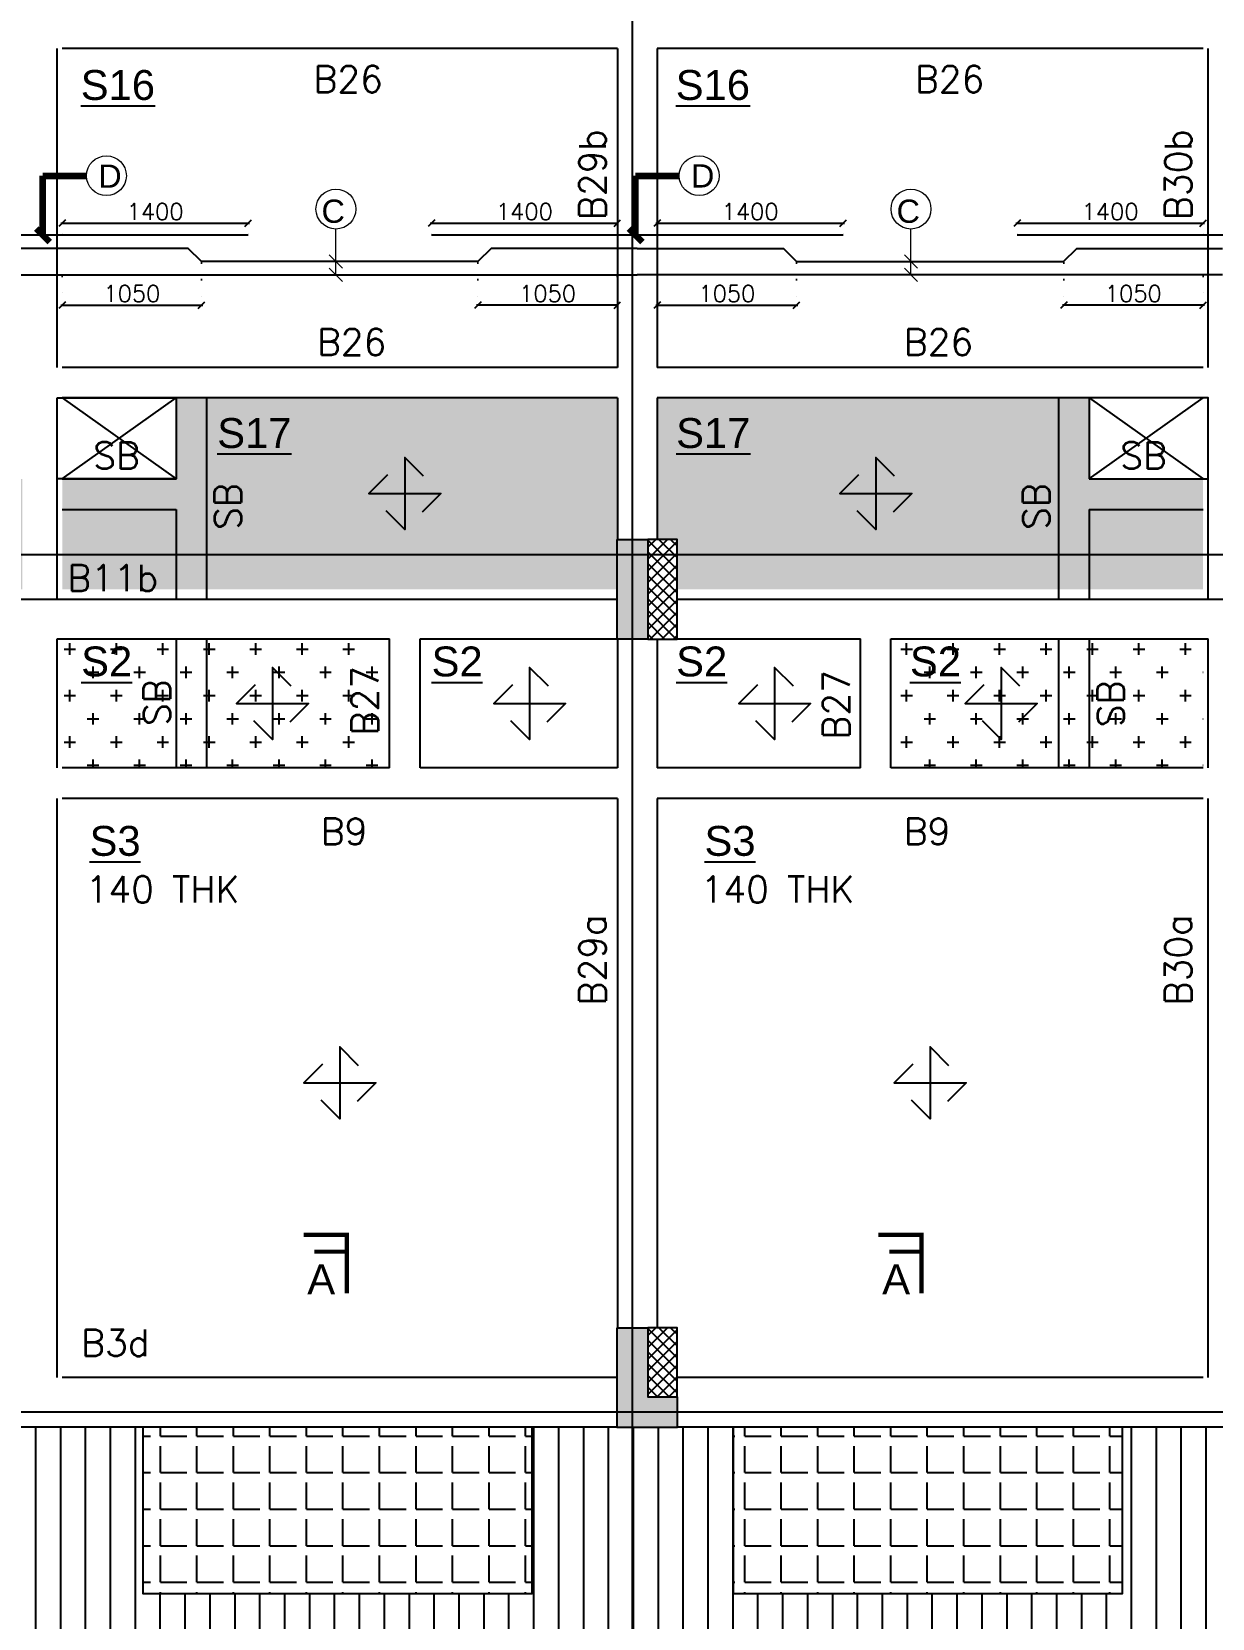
# Model space of a CAD drawing. Header units: millimetres. Extents: x 1772430 to 1864909, y -1443517 to -1381610.
# Drawn here: x 1826407 to 1835296, y -1415432 to -1403488 of the extents above; entities that cross this region are included whole.
import ezdxf

# ---------------------------------------------------------------- set-up
doc = ezdxf.new("R2010")
doc.units = ezdxf.units.MM
doc.header["$LTSCALE"] = 100
doc.header["$MEASUREMENT"] = 0
doc.header["$PDMODE"] = 98
for name, pattern in [('1', [0]), ('ACAD_ISO02W100', [15, 12, -3]), ('CENTER2', [28.575, 19.05, -3.175, 3.175, -3.175]), ('CONTINOUS', [0]), ('DOT', [0.25, 0, -0.25]), ('HIDDEN', [0.375, 0.25, -0.125])]:
    doc.linetypes.add(name, pattern=pattern)
for name, color, linetype in [('BEAM NO', 7, '1'), ('BEAM-230X450', 31, 'Continuous'), ('BEAM-230X600', 150, 'Continuous'), ('BEAM-300X600', 4, 'Continuous'), ('BEAM-300X900', 35, 'Continuous'), ('BEAM-375X900', 22, 'Continuous'), ('BEAM-450X275', 7, 'Continuous'), ('BEAM-450X750', 134, 'Continuous'), ('DIM', 191, 'Continuous'), ('Projection', 5, 'Continuous'), ('Roof', 7, 'Continuous'), ('s-steel', 1, 'Continuous'), ('S-STRU. CUTOUT', 3, 'Continuous'), ('SLAB NO.', 4, 'Continuous'), ('STEEL', 1, 'Continuous'), ('STR.COLUMN', 1, 'Continuous'), ('SUNK-HATCH', 8, 'Continuous')]:
    doc.layers.add(name, color=color, linetype=linetype)
for name, color, linetype, lineweight in [('CENTER_LINE', 8, 'CENTER2', 25), ('GRID', 252, 'ACAD_ISO02W100', 9), ('LEADER', 191, 'Continuous', 15), ('S-B5-230X600', 120, 'HIDDEN', 25), ('SECTION TEXT', 7, 'Continuous', 25), ('SLAB STEEL MARK', 133, 'Continuous', 30)]:
    doc.layers.add(name, color=color, linetype=linetype, lineweight=lineweight)
doc.styles.add('ARIAL', font='arial.ttf')
doc.styles.add('DEEPAK', font='arial.ttf')
doc.styles.add('ROMANS', font='romans.shx')
doc.styles.add('RS', font='romans.shx', dxfattribs={"width": 0.9})
doc.styles.add('style1', font='arial.ttf')
doc.dimstyles.new('KRUNAL-MM', dxfattribs={"dimtxt": 50, "dimasz": 35, "dimexe": 25, "dimexo": 0, "dimgap": 15, "dimtad": 1, "dimdec": 0, "dimzin": 0, "dimdsep": 46, "dimtxsty": 'RS', "dimblk": 'OBLIQUE', "dimcen": 0, "dimdle": 25, "dimclrd": 256, "dimclre": 256, "dimclrt": 7, "dimadec": 0, "dimazin": 0, "dimtfac": 1, "dimtdec": 0, "dimtix": 1, "dimtmove": 0, "dimatfit": 2, "dimfxl": 1, "dimtolj": 1, "dimtzin": 0, "dimlwd": -1, "dimlwe": -1, "dimarcsym": 0})
doc.dimstyles.new('pag', dxfattribs={"dimtxt": 180, "dimasz": 150, "dimexe": 100, "dimexo": 0, "dimgap": 50, "dimtad": 1, "dimdec": 0, "dimzin": 0, "dimdsep": 46, "dimtxsty": 'ROMANS', "dimblk": 'OBLIQUE', "dimcen": 0, "dimdle": 100, "dimclrd": 256, "dimclre": 256, "dimclrt": 256, "dimadec": 0, "dimazin": 0, "dimtfac": 1, "dimtdec": 0, "dimtmove": 2, "dimatfit": 3, "dimfxl": 1, "dimtolj": 1, "dimtzin": 0, "dimlwd": -1, "dimlwe": -1, "dimarcsym": 0})
pattern_1 = [(0, (0, 4114.14), (175, 175), [87.5, -262.5]), (90, (43.75, 4070.39), (-175, 175), [87.5, -262.5])]
pattern_2 = [(0, (0, 4114.14), (0, 275), [200, -75]), (90, (0, 4114.14), (-275, 2e-14), [200, -75])]

# ---------------------------------------------------------------- blocks, each defined once
blk = doc.blocks.new('Roof')
at = {"layer": 'Roof'}
h = blk.add_hatch(dxfattribs=at)
h.set_pattern_fill('ANSI31', color=8, scale=1500, angle=45)
h.paths.add_polyline_path([(1839064, -1418109), (1839064, -1419359), (1836134, -1419359), (1836134, -1418109), (1834619, -1418109), (1834619, -1419359), (1831689, -1419359), (1831689, -1418109), (1830174, -1418109), (1830174, -1419359), (1827244, -1419359), (1827244, -1418110), (1825729, -1418110), (1825729, -1419359), (1822799, -1419359), (1822799, -1418110), (1821284, -1418110), (1821284, -1419359), (1818354, -1419359), (1818354, -1418110), (1816839, -1418110), (1816839, -1419359), (1813909, -1419359), (1813909, -1418110), (1813036, -1418110), (1813036, -1418109), (1811206, -1423236), (1852236, -1423236), (1844736, -1415813), (1844736, -1418109), (1839064, -1418109)], is_closed=False)
at = {"layer": 'Roof', "color": 6, "const_width": 10}
blk.add_lwpolyline([(1852236, -1423240), (1811206, -1423236), (1811206, -1412024), (1813036, -1412024), (1813036, -1418110), (1844736, -1418109), (1844736, -1415813)], close=True, dxfattribs=at)
blk = doc.blocks.new('FIRST FLOOR COLUMNS')
at = {"layer": 'CENTER_LINE', "ltscale": 50}
for p, q in [((47115, -25473), (47115, 11545)), ((68022, -11790), (-4699, -11790)), ((68022, -18245), (-4699, -18245))]:
    blk.add_line(p, q, dxfattribs=at)
blk = doc.blocks.new('COL')
at = {"layer": 'STR.COLUMN', "transparency": 33554687}
h = blk.add_hatch(color=256, dxfattribs=at)
h.dxf.hatch_style = 1
h.paths.add_polyline_path([(1830816, -1412174), (1831046, -1412174), (1831046, -1411424), (1830816, -1411424)])
at = {"layer": 'STR.COLUMN'}
h = blk.add_hatch(dxfattribs=at)
h.set_pattern_fill('ANSI37', color=8, scale=500)
h.set_pattern_definition([(45, (-20000, -234031.35), (-44.1941738, 44.1941738), []), (135, (-20000, -234031.35), (-44.1941738, -44.1941738), [])])
h.paths.add_polyline_path([(1831046, -1412174), (1831266, -1412174), (1831266, -1411424), (1831046, -1411424)])
at = {"layer": 'STR.COLUMN', "transparency": 33554687}
h = blk.add_hatch(color=256, dxfattribs=at)
h.dxf.hatch_style = 1
h.paths.add_polyline_path([(1830816, -1418109), (1831266, -1418109), (1831266, -1417879), (1831046, -1417879), (1831046, -1417359), (1830816, -1417359)])
at = {"layer": 'STR.COLUMN'}
h = blk.add_hatch(dxfattribs=at)
h.set_pattern_fill('ANSI37', color=8, scale=500)
h.set_pattern_definition([(45, (-20000, -239966.35), (-44.1941738, 44.1941738), []), (135, (-20000, -239966.35), (-44.1941738, -44.1941738), [])])
h.paths.add_polyline_path([(1831046, -1417879), (1831266, -1417879), (1831266, -1417359), (1831046, -1417359)])
at = {"layer": 'STR.COLUMN', "color": 5}
blk.add_lwpolyline([(1830816, -1411424), (1831046, -1411424), (1831046, -1412174), (1830816, -1412174), (1830816, -1411424)], dxfattribs=at)
for points in [[(1831046, -1412174), (1831266, -1412174), (1831266, -1411424), (1831046, -1411424)], [(1830816, -1417359), (1831046, -1417359), (1831046, -1417879), (1831266, -1417879), (1831266, -1418109), (1830816, -1418109), (1830816, -1417359)], [(1831046, -1417879), (1831266, -1417879), (1831266, -1417359), (1831046, -1417359)]]:
    blk.add_lwpolyline(points, close=True, dxfattribs=at)
blk = doc.blocks.new('*U41')
at = {"layer": 'STEEL'}
for points in [[(707738, 27916), (707888, 27766), (707888, 28344), (708038, 28194)], [(707749, 28205), (707599, 28055), (708177, 28055), (708027, 27905)]]:
    blk.add_lwpolyline(points, dxfattribs=at)
blk = doc.blocks.new('_Oblique')
at = {"color": 0, "linetype": 'ByBlock', "lineweight": -2}
blk.add_line((-0.5, -0.5), (0.5, 0.5), dxfattribs=at)
blk = doc.blocks.new('*D94')
at = {"layer": 'Defpoints', "color": 0, "transparency": 16777216}
for p in [(1827686, -1405219), (1826636, -1405319), (1827686, -1405546)]:
    blk.add_point(p, dxfattribs=at)
at = {"layer": 'DIM', "color": 191, "linetype": 'DOT', "ltscale": 5, "transparency": 16777216}
for p, q in [((1826636, -1405329), (1826636, -1405556)), ((1827686, -1405229), (1827686, -1405556))]:
    blk.add_line(p, q, dxfattribs=at)
at = {"layer": 'DIM', "color": 191, "ltscale": 5, "transparency": 16777216}
blk.add_line((1826626, -1405546), (1827696, -1405546), dxfattribs=at)
at = {"layer": 'DIM', "color": 191, "linetype": 'ByBlock', "transparency": 16777216, "xscale": 50, "yscale": 50, "zscale": 50, "rotation": 180}
blk.add_blockref('_Oblique', (1826636, -1405546), dxfattribs=at)
at = {"layer": 'DIM', "color": 191, "linetype": 'ByBlock', "transparency": 16777216, "xscale": 50, "yscale": 50, "zscale": 50}
blk.add_blockref('_Oblique', (1827686, -1405546), dxfattribs=at)
at = {"layer": 'DIM', "color": 7, "transparency": 16777216, "insert": (1827161, -1405459), "char_height": 125, "attachment_point": 5, "style": 'ROMANS'}
blk.add_mtext('\\A1;1050', dxfattribs=at)
blk = doc.blocks.new('*D95')
at = {"layer": 'Defpoints', "color": 0, "transparency": 16777216}
for p in [(1829766, -1405219), (1830816, -1405319), (1829766, -1405546)]:
    blk.add_point(p, dxfattribs=at)
at = {"layer": 'DIM', "color": 191, "linetype": 'DOT', "ltscale": 5, "transparency": 16777216}
for p, q in [((1829766, -1405229), (1829766, -1405556)), ((1830816, -1405329), (1830816, -1405556))]:
    blk.add_line(p, q, dxfattribs=at)
at = {"layer": 'DIM', "color": 191, "ltscale": 5, "transparency": 16777216}
blk.add_line((1830826, -1405546), (1829756, -1405546), dxfattribs=at)
at = {"layer": 'DIM', "color": 191, "linetype": 'ByBlock', "transparency": 16777216, "xscale": 50, "yscale": 50, "zscale": 50, "rotation": 180}
blk.add_blockref('_Oblique', (1829766, -1405546), dxfattribs=at)
at = {"layer": 'DIM', "color": 191, "linetype": 'ByBlock', "transparency": 16777216, "xscale": 50, "yscale": 50, "zscale": 50}
blk.add_blockref('_Oblique', (1830816, -1405546), dxfattribs=at)
at = {"layer": 'DIM', "color": 7, "transparency": 16777216, "insert": (1830291, -1405459), "char_height": 125, "attachment_point": 5, "style": 'ROMANS'}
blk.add_mtext('\\A1;1050', dxfattribs=at)
blk = doc.blocks.new('*D96')
at = {"layer": 'Defpoints', "color": 0, "transparency": 16777216}
for p in [(1834177, -1405219), (1835226, -1405319), (1834177, -1405546)]:
    blk.add_point(p, dxfattribs=at)
at = {"layer": 'DIM', "color": 191, "linetype": 'DOT', "ltscale": 5, "transparency": 16777216}
for p, q in [((1834177, -1405229), (1834177, -1405556)), ((1835226, -1405329), (1835226, -1405556))]:
    blk.add_line(p, q, dxfattribs=at)
at = {"layer": 'DIM', "color": 191, "ltscale": 5, "transparency": 16777216}
blk.add_line((1835236, -1405546), (1834167, -1405546), dxfattribs=at)
at = {"layer": 'DIM', "color": 191, "linetype": 'ByBlock', "transparency": 16777216, "xscale": 50, "yscale": 50, "zscale": 50, "rotation": 180}
blk.add_blockref('_Oblique', (1834177, -1405546), dxfattribs=at)
at = {"layer": 'DIM', "color": 191, "linetype": 'ByBlock', "transparency": 16777216, "xscale": 50, "yscale": 50, "zscale": 50}
blk.add_blockref('_Oblique', (1835226, -1405546), dxfattribs=at)
at = {"layer": 'DIM', "color": 7, "transparency": 16777216, "insert": (1834701, -1405459), "char_height": 125, "attachment_point": 5, "style": 'ROMANS'}
blk.add_mtext('\\A1;1050', dxfattribs=at)
blk = doc.blocks.new('*D97')
at = {"layer": 'Defpoints', "color": 0, "transparency": 16777216}
for p in [(1832166, -1405219), (1831116, -1405319), (1832166, -1405546)]:
    blk.add_point(p, dxfattribs=at)
at = {"layer": 'DIM', "color": 191, "linetype": 'DOT', "ltscale": 5, "transparency": 16777216}
for p, q in [((1831116, -1405329), (1831116, -1405556)), ((1832166, -1405229), (1832166, -1405556))]:
    blk.add_line(p, q, dxfattribs=at)
at = {"layer": 'DIM', "color": 191, "ltscale": 5, "transparency": 16777216}
blk.add_line((1831106, -1405546), (1832176, -1405546), dxfattribs=at)
at = {"layer": 'DIM', "color": 191, "linetype": 'ByBlock', "transparency": 16777216, "xscale": 50, "yscale": 50, "zscale": 50, "rotation": 180}
blk.add_blockref('_Oblique', (1831116, -1405546), dxfattribs=at)
at = {"layer": 'DIM', "color": 191, "linetype": 'ByBlock', "transparency": 16777216, "xscale": 50, "yscale": 50, "zscale": 50}
blk.add_blockref('_Oblique', (1832166, -1405546), dxfattribs=at)
at = {"layer": 'DIM', "color": 7, "transparency": 16777216, "insert": (1831641, -1405459), "char_height": 125, "attachment_point": 5, "style": 'ROMANS'}
blk.add_mtext('\\A1;1050', dxfattribs=at)
blk = doc.blocks.new('*D100')
at = {"layer": 'Defpoints', "color": 0, "transparency": 16777216}
for p in [(1830816, -1404930), (1829416, -1405019), (1830816, -1405019)]:
    blk.add_point(p, dxfattribs=at)
at = {"layer": 'DIM', "color": 191, "ltscale": 5, "transparency": 16777216}
blk.add_line((1829406, -1404930), (1830826, -1404930), dxfattribs=at)
at = {"layer": 'DIM', "color": 191, "linetype": 'DOT', "ltscale": 5, "transparency": 16777216}
for p, q in [((1829416, -1405009), (1829416, -1404920)), ((1830816, -1405009), (1830816, -1404920))]:
    blk.add_line(p, q, dxfattribs=at)
at = {"layer": 'DIM', "color": 191, "linetype": 'ByBlock', "transparency": 16777216, "xscale": 50, "yscale": 50, "zscale": 50, "rotation": 180}
blk.add_blockref('_Oblique', (1829416, -1404930), dxfattribs=at)
at = {"layer": 'DIM', "color": 191, "linetype": 'ByBlock', "transparency": 16777216, "xscale": 50, "yscale": 50, "zscale": 50}
blk.add_blockref('_Oblique', (1830816, -1404930), dxfattribs=at)
at = {"layer": 'DIM', "color": 7, "transparency": 16777216, "insert": (1830116, -1404842), "char_height": 125, "attachment_point": 5, "style": 'ROMANS'}
blk.add_mtext('\\A1;1400', dxfattribs=at)
blk = doc.blocks.new('*D101')
at = {"layer": 'Defpoints', "color": 0, "transparency": 16777216}
for p in [(1832516, -1404930), (1831116, -1405019), (1832516, -1405019)]:
    blk.add_point(p, dxfattribs=at)
at = {"layer": 'DIM', "color": 191, "ltscale": 5, "transparency": 16777216}
blk.add_line((1831106, -1404930), (1832526, -1404930), dxfattribs=at)
at = {"layer": 'DIM', "color": 191, "linetype": 'DOT', "ltscale": 5, "transparency": 16777216}
for p, q in [((1831116, -1405009), (1831116, -1404920)), ((1832516, -1405009), (1832516, -1404920))]:
    blk.add_line(p, q, dxfattribs=at)
at = {"layer": 'DIM', "color": 191, "linetype": 'ByBlock', "transparency": 16777216, "xscale": 50, "yscale": 50, "zscale": 50, "rotation": 180}
blk.add_blockref('_Oblique', (1831116, -1404930), dxfattribs=at)
at = {"layer": 'DIM', "color": 191, "linetype": 'ByBlock', "transparency": 16777216, "xscale": 50, "yscale": 50, "zscale": 50}
blk.add_blockref('_Oblique', (1832516, -1404930), dxfattribs=at)
at = {"layer": 'DIM', "color": 7, "transparency": 16777216, "insert": (1831816, -1404842), "char_height": 125, "attachment_point": 5, "style": 'ROMANS'}
blk.add_mtext('\\A1;1400', dxfattribs=at)
blk = doc.blocks.new('*D103')
at = {"layer": 'Defpoints', "color": 0, "transparency": 16777216}
for p in [(1828036, -1404930), (1826636, -1405019), (1828036, -1405019)]:
    blk.add_point(p, dxfattribs=at)
at = {"layer": 'DIM', "color": 191, "ltscale": 5, "transparency": 16777216}
blk.add_line((1826626, -1404930), (1828046, -1404930), dxfattribs=at)
at = {"layer": 'DIM', "color": 191, "linetype": 'DOT', "ltscale": 5, "transparency": 16777216}
for p, q in [((1826636, -1405009), (1826636, -1404920)), ((1828036, -1405009), (1828036, -1404920))]:
    blk.add_line(p, q, dxfattribs=at)
at = {"layer": 'DIM', "color": 191, "linetype": 'ByBlock', "transparency": 16777216, "xscale": 50, "yscale": 50, "zscale": 50, "rotation": 180}
blk.add_blockref('_Oblique', (1826636, -1404930), dxfattribs=at)
at = {"layer": 'DIM', "color": 191, "linetype": 'ByBlock', "transparency": 16777216, "xscale": 50, "yscale": 50, "zscale": 50}
blk.add_blockref('_Oblique', (1828036, -1404930), dxfattribs=at)
at = {"layer": 'DIM', "color": 7, "transparency": 16777216, "insert": (1827336, -1404842), "char_height": 125, "attachment_point": 5, "style": 'ROMANS'}
blk.add_mtext('\\A1;1400', dxfattribs=at)
blk = doc.blocks.new('*D104')
at = {"layer": 'Defpoints', "color": 0, "transparency": 16777216}
for p in [(1835226, -1404930), (1833826, -1405019), (1835226, -1405019)]:
    blk.add_point(p, dxfattribs=at)
at = {"layer": 'DIM', "color": 191, "ltscale": 5, "transparency": 16777216}
blk.add_line((1833816, -1404930), (1835236, -1404930), dxfattribs=at)
at = {"layer": 'DIM', "color": 191, "linetype": 'DOT', "ltscale": 5, "transparency": 16777216}
for p, q in [((1833826, -1405009), (1833826, -1404920)), ((1835226, -1405009), (1835226, -1404920))]:
    blk.add_line(p, q, dxfattribs=at)
at = {"layer": 'DIM', "color": 191, "linetype": 'ByBlock', "transparency": 16777216, "xscale": 50, "yscale": 50, "zscale": 50, "rotation": 180}
blk.add_blockref('_Oblique', (1833826, -1404930), dxfattribs=at)
at = {"layer": 'DIM', "color": 191, "linetype": 'ByBlock', "transparency": 16777216, "xscale": 50, "yscale": 50, "zscale": 50}
blk.add_blockref('_Oblique', (1835226, -1404930), dxfattribs=at)
at = {"layer": 'DIM', "color": 7, "transparency": 16777216, "insert": (1834526, -1404842), "char_height": 125, "attachment_point": 5, "style": 'ROMANS'}
blk.add_mtext('\\A1;1400', dxfattribs=at)

msp = doc.modelspace()

# ---------------------------------------------------------------- hatches: boundary and pattern name
at = {"layer": 'SUNK-HATCH', "linetype": 'Continuous', "transparency": 33554559}
h = msp.add_hatch(dxfattribs=at)
h.set_pattern_fill('HEX', color=8, scale=1500)
h.set_pattern_definition([(0, (0, 4114.14), (0, 324.759526), [187.5, -375]), (120, (0, 4114.14), (-281.25, -162.379763), [187.5, -375]), (60, (187.5, 4114.14), (-281.25, 162.379763), [187.5, -375])])
h.paths.add_polyline_path([(1816588.9, -1406245.1), (1816588.9, -1406855.1), (1817446.1, -1406855.1), (1817446.1, -1407684.7), (1813486.1, -1407684.7), (1813486.1, -1407309.7), (1813336.1, -1407309.7), (1813336.1, -1406244.7)])
h.paths.add_polyline_path([(1821856.1, -1406244.7), (1821856.1, -1407309.7), (1821706.1, -1407309.7), (1821706.1, -1407684.7), (1817746.1, -1407684.7), (1817746.1, -1406855.1), (1818603.8, -1406855.1), (1818603.8, -1406245.1)])
h.paths.add_polyline_path([(1830816.1, -1406244.7), (1830816.1, -1407684.7), (1826636.1, -1407684.7), (1826636.1, -1406855.1), (1827493.7, -1406855.1), (1827493.7, -1406245.1)])
h.paths.add_polyline_path([(1834368.7, -1406245.1), (1834368.7, -1406855.1), (1835226.1, -1406855.1), (1835226.2, -1407684.7), (1831266.1, -1407684.7), (1831266.1, -1407309.7), (1831116.1, -1407309.7), (1831116.1, -1406244.7)])
h.paths.add_polyline_path([(1826336.1, -1406855.1), (1826336.1, -1407684.7), (1822156.1, -1407684.7), (1822156.1, -1406244.7), (1825478.6, -1406244.7), (1825478.6, -1406855.1)])
h.paths.add_polyline_path([(1817746.1, -1402399.7), (1821706.1, -1402399.7), (1821706.1, -1402774.7), (1821033.6, -1402774.7), (1821033.6, -1403384.7), (1817746.1, -1403384.7)])
h.paths.add_polyline_path([(1813486.1, -1402399.7), (1817446.1, -1402399.7), (1817446.1, -1403384.7), (1814141.1, -1403384.7), (1814141.1, -1402774.7), (1813486.1, -1402774.7)])
h.paths.add_polyline_path([(1836383.6, -1406245.1), (1839706.1, -1406245.1), (1839706.1, -1407684.7), (1835526.2, -1407684.7), (1835526.2, -1406855.1), (1836383.6, -1406855.1)])
h.paths.add_polyline_path([(1822156.1, -1402399.7), (1826336.1, -1402399.7), (1826336.1, -1403384.7), (1823048.6, -1403384.7), (1823048.6, -1402774.9), (1822156.7, -1402774.7)])
h.paths.add_polyline_path([(1826636.1, -1402399.7), (1830816.1, -1402399.7), (1830816.1, -1402774.7), (1829923.6, -1402774.7), (1829923.6, -1403384.7), (1826636.1, -1403384.7)])
h.paths.add_polyline_path([(1835526.2, -1402399.7), (1839706.1, -1402399.7), (1839706.1, -1402774.7), (1838813.7, -1402774.7), (1838813.6, -1403384.7), (1835526.2, -1403384.7)])
h.paths.add_polyline_path([(1831266.1, -1402399.7), (1835226.2, -1402399.7), (1835226.2, -1403384.7), (1831938.6, -1403384.7), (1831938.6, -1402774.7), (1831266.7, -1402775.1)])
h = msp.add_hatch(dxfattribs=at)
h.set_pattern_fill('CROSS', color=8, scale=700)
h.set_pattern_definition(pattern_1)
h.paths.add_polyline_path([(1829101.2, -1408059.7), (1826636.1, -1408059.7), (1826636.1, -1409030.1), (1829101.2, -1409030.1)])
h = msp.add_hatch(dxfattribs=at)
h.set_pattern_fill('CROSS', color=8, scale=700)
h.set_pattern_definition(pattern_1)
h.paths.add_polyline_path([(1835226.2, -1409030.1), (1835226.2, -1408059.7), (1832876.2, -1408059.7), (1832876.2, -1409030.1)])
h = msp.add_hatch(dxfattribs=at)
h.set_pattern_fill('ANGLE', color=8, scale=1000)
h.set_pattern_definition(pattern_2)
h.paths.add_polyline_path([(1830173.7, -1413994.7), (1827243.6, -1413995.1), (1827243.6, -1415245.1), (1830173.7, -1415245.1), (1830173.7, -1413995.1)], is_closed=False)
h = msp.add_hatch(dxfattribs=at)
h.set_pattern_fill('ANGLE', color=8, scale=1000)
h.set_pattern_definition(pattern_2)
h.paths.add_polyline_path([(1831688.7, -1413995.1), (1831688.7, -1415245.1), (1834618.7, -1415245.1), (1834618.7, -1413994.7), (1831688.7, -1413994.7)], is_closed=False)

# ---------------------------------------------------------------- linework, layer by layer
at = {"layer": 'BEAM-230X450', "linetype": 'CONTINOUS', "ltscale": 750}
for p, q in [((1829101.2, -1409030.1), (1829101.2, -1408059.7)), ((1832876.2, -1409030.1), (1832876.2, -1408059.7)), ((1829101.2, -1409030.1), (1826636.1, -1409030.1)), ((1835226.2, -1409030.1), (1832876.2, -1409030.1))]:
    msp.add_line(p, q, dxfattribs=at)
at = {"layer": 'BEAM-230X450', "linetype": 'HIDDEN', "ltscale": 750}
for p, q in [((1829331.2, -1409030.1), (1829331.2, -1408059.7)), ((1832646.2, -1409030.1), (1832646.2, -1408059.7)), ((1830816.1, -1409030.1), (1829331.2, -1409030.1)), ((1832646.2, -1409030.1), (1831116.1, -1409030.1)), ((1830816.1, -1409260.1), (1826636.1, -1409260.1)), ((1835226.2, -1409260.1), (1831116.1, -1409260.1))]:
    msp.add_line(p, q, dxfattribs=at)
at = {"layer": 'BEAM-230X600', "linetype": 'HIDDEN', "ltscale": 750}
for p, q in [((1826599.1, -1406014.7), (1826599.1, -1403614.7)), ((1830816.1, -1403614.7), (1826636.1, -1403614.7)), ((1835226.2, -1403614.7), (1831116.1, -1403614.7)), ((1835264.2, -1406014.7), (1835264.2, -1403614.7)), ((1830816.1, -1406014.7), (1826636.1, -1406014.7)), ((1835226.2, -1406014.7), (1831116.1, -1406014.7)), ((1826599.1, -1407759.7), (1826599.1, -1406244.7)), ((1835264.2, -1407759.7), (1835264.2, -1406244.7)), ((1826599.1, -1409030.1), (1826599.1, -1408059.7)), ((1835264.2, -1409030.1), (1835264.2, -1408059.7)), ((1826599.1, -1413619.7), (1826599.1, -1409260.1)), ((1835264.2, -1413619.7), (1835264.2, -1409260.1))]:
    msp.add_line(p, q, dxfattribs=at)
at = {"layer": 'BEAM-230X600', "linetype": 'Continuous', "ltscale": 750}
for p, q in [((1830816.1, -1406244.7), (1826636.1, -1406244.7)), ((1835226.2, -1406244.7), (1831116.1, -1406244.7))]:
    msp.add_line(p, q, dxfattribs=at)
at = {"layer": 'BEAM-300X600', "linetype": 'HIDDEN', "ltscale": 750}
for p, q in [((1830816.1, -1403614.7), (1830816.1, -1406014.7)), ((1831116.1, -1403614.7), (1831116.1, -1406014.7)), ((1830816.1, -1408059.7), (1830816.1, -1409030.1)), ((1831116.1, -1408059.7), (1831116.1, -1409030.1)), ((1830816.1, -1409260.1), (1830816.1, -1413244.7)), ((1831116.1, -1409260.1), (1831116.1, -1413244.7))]:
    msp.add_line(p, q, dxfattribs=at)
at = {"layer": 'BEAM-300X600', "linetype": 'Continuous', "ltscale": 750}
for p, q in [((1830816.1, -1406244.7), (1830816.1, -1407309.7)), ((1831116.1, -1406244.7), (1831116.1, -1407309.7))]:
    msp.add_line(p, q, dxfattribs=at)
at = {"layer": 'BEAM-300X900', "linetype": 'CONTINOUS', "ltscale": 750}
for p, q in [((1825478.8, -1407759.7), (1830816.1, -1407759.7)), ((1831266.1, -1407759.7), (1836383.6, -1407759.7)), ((1829331.2, -1408059.7), (1830816.1, -1408059.7)), ((1832876.2, -1408059.7), (1835264.2, -1408059.7))]:
    msp.add_line(p, q, dxfattribs=at)
at = {"layer": 'BEAM-375X900', "linetype": 'CONTINOUS', "ltscale": 750}
msp.add_line((1826599.1, -1408059.7), (1829101.2, -1408059.7), dxfattribs=at)
at = {"layer": 'BEAM-375X900', "linetype": 'HIDDEN', "ltscale": 750}
msp.add_line((1831266.1, -1408059.7), (1832646.2, -1408059.7), dxfattribs=at)
at = {"layer": 'BEAM-450X275', "linetype": 'Continuous', "ltscale": 750}
for p, q in [((1827493.7, -1406245.1), (1827493.7, -1406855.1)), ((1834368.7, -1406245.1), (1834368.7, -1406855.1)), ((1826636.1, -1406855.1), (1827493.7, -1406855.1)), ((1834368.6, -1406855.1), (1835226.2, -1406855.1))]:
    msp.add_line(p, q, dxfattribs=at)
at = {"layer": 'BEAM-450X275', "linetype": 'HIDDEN', "ltscale": 750}
for p, q in [((1827723.7, -1406245.1), (1827723.7, -1407759.7)), ((1834138.7, -1406245.1), (1834138.7, -1407759.7)), ((1826636.1, -1407085.1), (1827493.7, -1407085.1)), ((1827493.7, -1407085.1), (1827493.7, -1407759.7)), ((1834368.6, -1407085.1), (1835226.2, -1407085.1)), ((1834368.7, -1407085.1), (1834368.7, -1407759.7)), ((1827493.7, -1408059.7), (1827493.7, -1409030.1)), ((1827723.7, -1408059.7), (1827723.7, -1409030.1)), ((1834138.7, -1408059.7), (1834138.7, -1409030.1)), ((1834368.7, -1408059.7), (1834368.7, -1409030.1))]:
    msp.add_line(p, q, dxfattribs=at)
at = {"layer": 'BEAM-450X750', "linetype": 'HIDDEN', "ltscale": 750}
for p, q in [((1830816.1, -1413619.7), (1826636.1, -1413619.7)), ((1835226.2, -1413619.7), (1831266.1, -1413619.7))]:
    msp.add_line(p, q, dxfattribs=at)
at = {"layer": 'BEAM-450X750', "linetype": 'CONTINOUS', "ltscale": 750}
for p, q in [((1830816.1, -1413994.7), (1822156.1, -1413994.7)), ((1839706.1, -1413994.7), (1831266.1, -1413994.7))]:
    msp.add_line(p, q, dxfattribs=at)
at = {"layer": 'LEADER', "linetype": 'DOT', "ltscale": 250}
for p, q in [((1828778.4, -1415855), (1828778.4, -1412985.5)), ((1833107.3, -1415855), (1833107.3, -1412985.5))]:
    msp.add_line(p, q, dxfattribs=at)
at = {"layer": 'LEADER'}
for points in [[(1828534.5, -1412672.2, 32.4, 32.4, 0), (1828778.4, -1412672.2, 32.4, 32.4, 0), (1828778.4, -1412985.5, 32.4, 32.4, 0), (1828778.4, -1412546.1, 32.4, 32.4, 0), (1828453.2, -1412546.1, 0, 0, 0)], [(1832863.4, -1412672.2, 32.4, 32.4, 0), (1833107.3, -1412672.2, 32.4, 32.4, 0), (1833107.3, -1412985.5, 32.4, 32.4, 0), (1833107.3, -1412546.1, 32.4, 32.4, 0), (1832782.1, -1412546.1, 0, 0, 0)]]:
    msp.add_lwpolyline(points, format="xyseb", dxfattribs=at)
for centre in [(1826969.5, -1404572), (1831432.2, -1404572), (1828697.2, -1404823.2), (1833027.1, -1404823.2)]:
    msp.add_circle(centre, 150, dxfattribs=at)
at = {"layer": 'Projection', "linetype": 'CONTINOUS', "ltscale": 750}
for points in [[(1827243.6, -1413995.1), (1827243.6, -1415245.1), (1830173.7, -1415245.1), (1830173.7, -1413995.1)], [(1831688.7, -1413995.1), (1831688.7, -1415245.1), (1834618.7, -1415245.1), (1834618.7, -1413994.7)]]:
    msp.add_lwpolyline(points, dxfattribs=at)
at = {"layer": 's-steel'}
for points in [[(1828036.1, -1405018.8), (1824936.1, -1405018.8)], [(1832516.1, -1405018.8), (1829416.1, -1405018.8)], [(1836926.2, -1405018.8), (1833826.2, -1405018.8)], [(1826486.1, -1405118.8), (1825385.9, -1405118.8), (1825285.9, -1405218.8), (1823205.7, -1405218.8), (1823105.7, -1405118.8), (1822006.1, -1405118.8)], [(1830966.1, -1405118.8), (1829865.9, -1405118.8), (1829765.9, -1405218.8), (1827685.7, -1405218.8), (1827585.7, -1405118.8), (1826486.1, -1405118.8)], [(1830966.1, -1405118.8), (1832066.3, -1405118.8), (1832166.3, -1405218.8), (1834176.5, -1405218.8), (1834276.5, -1405118.8), (1835373.7, -1405118.8)], [(1822006.1, -1405318.8), (1826486.1, -1405318.8)], [(1826486.1, -1405318.8), (1830966.1, -1405318.8)], [(1835373.7, -1405318.8), (1830966.1, -1405318.8)]]:
    msp.add_lwpolyline(points, dxfattribs=at)
at = {"layer": 'S-STRU. CUTOUT', "ltscale": 750}
for p, q in [((1826636.1, -1406245.1), (1827493.7, -1406855.1)), ((1826636.1, -1406855.1), (1827493.6, -1406245.1)), ((1834368.7, -1406855.1), (1835226.2, -1406244.7, 0)), ((1834368.7, -1406245.1), (1835226.1, -1406855.1, -0.1))]:
    msp.add_line(p, q, dxfattribs=at)
for points in [[(1826599.1, -1406245.1), (1827493.7, -1406245.1), (1827493.7, -1406855.1), (1826599.1, -1406855.1)], [(1834368.7, -1406855.1), (1835264.2, -1406855.1), (1835264.2, -1406245.1), (1834368.7, -1406245.1)]]:
    msp.add_lwpolyline(points, close=True, dxfattribs=at)

# ---------------------------------------------------------------- block references
at = {"layer": 'GRID'}
msp.add_blockref('FIRST FLOOR COLUMNS', (1783816.1, -1395636.1), dxfattribs=at)
at = {"layer": 'Roof'}
msp.add_blockref('Roof', (0, 4114.1), dxfattribs=at)
at = {"layer": 'S-B5-230X600', "xscale": 0.9375000000000001, "yscale": 0.9375000000000001, "zscale": 0.9375000000000001, "rotation": 269.9999999999999}
for p in [(1802914.9, -743319.8), (1806461.4, -743319.8), (1801918.3, -744899.8), (1803854.4, -744899.8), (1805699.1, -744899.8), (1807405.5, -744899.8), (1802424.2, -747757.3, 0.1), (1806869.3, -747757.3, 0)]:
    msp.add_blockref('*U41', p, dxfattribs=at)
at = {"layer": 'STR.COLUMN'}
msp.add_blockref('COL', (0, 4114.1), dxfattribs=at)

# ---------------------------------------------------------------- texts
at = {"layer": 'BEAM NO', "ltscale": 500, "style": 'ROMANS'}
for s, rotation, p in [('B26', 359.99997, (1828527.6, -1403944.6, 0.3)), ('B26', 359.99997, (1833056.1, -1403944.6, 0.3)), ('B29b', 89.99997, (1830729.7, -1404905.5, 0)), ('B30b', 89.99997, (1835139.6, -1404905.5, 0)), ('B26', 359.99997, (1828553.7, -1405924.1, 0)), ('B26', 359.99997, (1832972.7, -1405924.1, 0)), ('SB', 359.99997, (1826869.5, -1406778.9, 0)), ('SB', 359.99997, (1834602, -1406778.9, 0)), ('SB', 89.99997, (1827983.6, -1407238, 0)), ('SB', 89.99997, (1834070, -1407238, 0)), ('B11b', 359.99997, (1826673.5, -1407700.6, 0)), ('B27', 89.99997, (1829014.3, -1408785.4, 0)), ('B27', 89.99997, (1832563.7, -1408816.8, 0)), ('SB', 89.99997, (1827449.4, -1408714.8, 0)), ('SB', 89.99997, (1834630.5, -1408723.8, 0)), ('B9', 359.99997, (1828582.9, -1409608, 0)), ('B9', 359.99997, (1832972.7, -1409608, 0)), ('140 THK', 359.99997, (1826813, -1410044.7, 0.1)), ('140 THK', 359.99997, (1831443, -1410044.7)), ('B29a', 89.99997, (1830729.7, -1410818.3, 0)), ('B30a', 89.99997, (1835139.6, -1410817.4, 0)), ('B3d', 359.99997, (1826778.5, -1413459, 0.3))]:
    msp.add_text(s, height=200, rotation=rotation, dxfattribs=at).set_placement(p)
at = {"layer": 'BEAM-300X900', "linetype": 'CONTINOUS', "ltscale": 750, "style": 'DEEPAK'}
msp.add_text('%%US2', height=225, dxfattribs=at).set_placement((1831258.9, -1408341.4, -0.1))
at = {"layer": 'SECTION TEXT', "style": 'ARIAL'}
for p in [(1828481.6, -1412992.3), (1832810.5, -1412992.3)]:
    msp.add_text('A', height=225, dxfattribs=at).set_placement(p)
at = {"layer": 'SLAB NO.', "color": 42, "style": 'DEEPAK'}
for s, p in [('%%US16', (1826775.8, -1404001.5)), ('%%US16', (1831255.8, -1404001.5)), ('%%US17', (1827803.5, -1406621.8, -0.1)), ('%%US17', (1831258.9, -1406621.8, -0.1)), ('%%US2', (1826778.9, -1408341.4, -0.1)), ('%%US2', (1829417.5, -1408341.4, -0.1)), ('%%US2', (1833019, -1408341.4, -0.1)), ('%%US3', (1826842.4, -1409692.1, 0.1)), ('%%US3', (1831472.4, -1409692.1))]:
    msp.add_text(s, height=225, dxfattribs=at).set_placement(p)
at = {"layer": 'SLAB STEEL MARK', "style": 'style1'}
for s, p in [('D', (1826907.6, -1404662.6)), ('D', (1831370.3, -1404660.9)), ('C', (1828588.6, -1404926.7)), ('C', (1832918.5, -1404926.7))]:
    msp.add_text(s, height=175, dxfattribs=at).set_placement(p)

# ---------------------------------------------------------------- dimensions: what is measured, and where the dimension line sits
at = {"layer": 'DIM', "linetype": 'DOT', "ltscale": 5}
for base, p1, p2, picture, middle in [((1828036.1, -1404929.7), (1826636.1, -1405018.8), (1828036.1, -1405018.8), '*D103', (1827336.1, -1404842.2)), ((1830816.1, -1404929.7), (1829416.1, -1405018.8), (1830816.1, -1405018.8), '*D100', (1830116.1, -1404842.2)), ((1832516.1, -1404929.7), (1831116.1, -1405018.8), (1832516.1, -1405018.8), '*D101', (1831816.1, -1404842.2)), ((1835226.2, -1404929.7, 0), (1833826.2, -1405018.8), (1835226.2, -1405018.8, 0), '*D104', (1834526.2, -1404842.2, 0)), ((1827685.7, -1405546.2), (1826636.1, -1405318.8), (1827685.7, -1405218.8), '*D94', (1827160.9, -1405458.7)), ((1832166.3, -1405546.2), (1831116.1, -1405318.8), (1832166.3, -1405218.8), '*D97', (1831641.2, -1405458.7))]:
    dim = msp.add_linear_dim(base=base, p1=p1, p2=p2, dimstyle='pag', override={"dimtxt": 125, "dimasz": 50, "dimexe": 10, "dimexo": 10, "dimgap": 25, "dimtxsty": 'ROMANS', "dimdle": 10, "dimclrd": 191, "dimclre": 191, "dimclrt": 7, "dimtix": 1, "dimtmove": 1}, dxfattribs=at)
    dim.commit()
    dim.dimension.update_dxf_attribs({"geometry": picture, "text_midpoint": middle})
for base, p1, p2, picture, middle in [((1829765.9, -1405546.2), (1830816.1, -1405318.8), (1829765.9, -1405218.8), '*D95', (1830291, -1405458.7)), ((1834176.5, -1405546.2, 0), (1835226.2, -1405318.8, 0), (1834176.5, -1405218.8, 0), '*D96', (1834701.3, -1405458.7, 0))]:
    dim = msp.add_linear_dim(base=base, p1=p1, p2=p2, angle=180, dimstyle='pag', override={"dimtxt": 125, "dimasz": 50, "dimexe": 10, "dimexo": 10, "dimgap": 25, "dimtxsty": 'ROMANS', "dimdle": 10, "dimclrd": 191, "dimclre": 191, "dimclrt": 7, "dimtix": 1, "dimtmove": 1}, dxfattribs=at)
    dim.commit()
    dim.dimension.update_dxf_attribs({"geometry": picture, "text_midpoint": middle})

# ---------------------------------------------------------------- leaders
at = {"layer": 'LEADER'}
for points, override in [([(1826489.5, -1405018.8), (1826489.5, -1404572), (1826819.5, -1404572)], {"dimscale": 1, "dimtxt": 50, "dimasz": 100, "dimgap": 15, "dimtad": 0, "dimtxsty": 'RS', "dimclrd": 256, "dimldrblk": 'Oblique', "dimlwd": 65535}), ([(1830952.3, -1405018.8), (1830952.3, -1404572), (1831282.2, -1404572)], {"dimscale": 1, "dimtxt": 50, "dimasz": 100, "dimgap": 15, "dimtad": 0, "dimtxsty": 'RS', "dimclrd": 256, "dimldrblk": 'Oblique', "dimlwd": 65535}), ([(1828697.2, -1405318.8), (1828697.2, -1404973.2)], {"dimasz": 100, "dimtad": 0, "dimldrblk": 'Oblique', "dimfxl": 0.059055, "dimarcsym": 1}), ([(1828697.2, -1405218.8), (1828697.2, -1404973.2)], {"dimasz": 100, "dimtad": 0, "dimldrblk": 'Oblique', "dimfxl": 0.059055, "dimarcsym": 1}), ([(1833027.1, -1405318.8), (1833027.1, -1404973.2)], {"dimasz": 100, "dimtad": 0, "dimldrblk": 'Oblique', "dimfxl": 0.059055, "dimarcsym": 1}), ([(1833027.1, -1405218.8), (1833027.1, -1404973.2)], {"dimasz": 100, "dimtad": 0, "dimldrblk": 'Oblique', "dimfxl": 0.059055, "dimarcsym": 1})]:
    msp.add_leader(points, dimstyle='KRUNAL-MM', override=override, dxfattribs=at)

doc.saveas('drawing.dxf')
